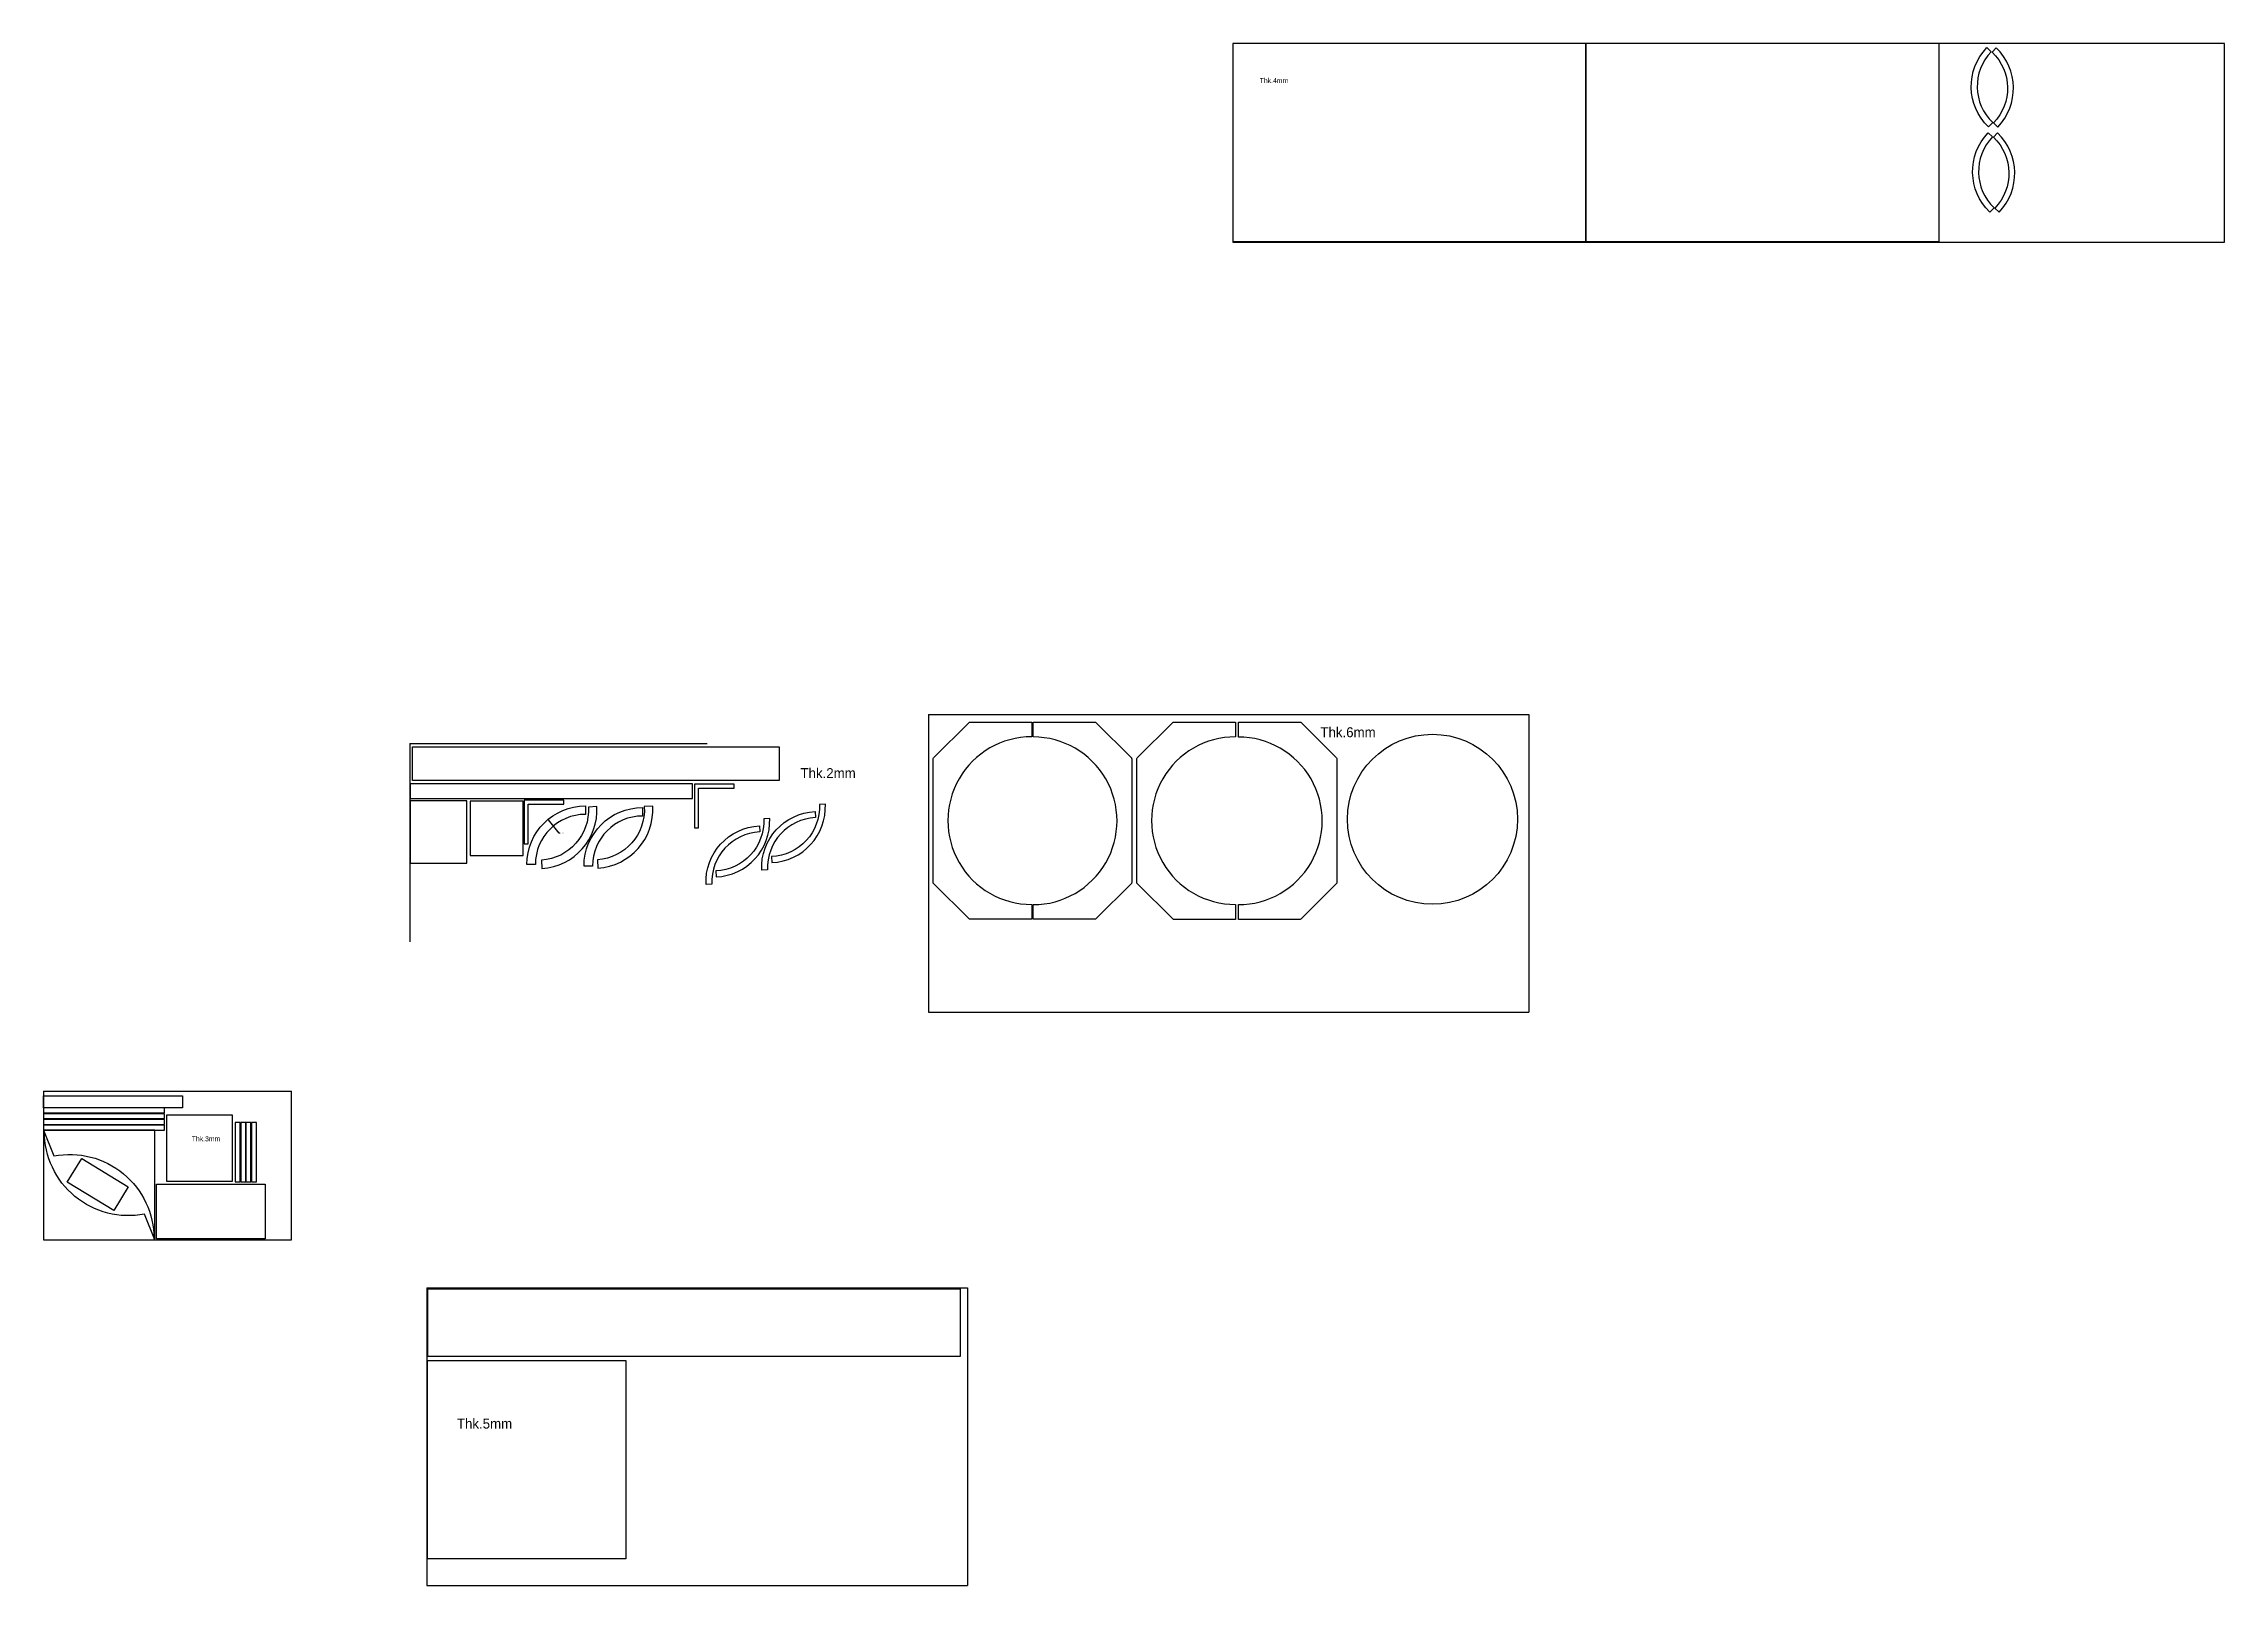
# Model space of a CAD drawing. Header units: millimetres. Extents: x 2687 to 13683, y -2111 to 5661.
import ezdxf

# ---------------------------------------------------------------- set-up
doc = ezdxf.new("R2010")
doc.units = ezdxf.units.MM
doc.header["$PDSIZE"] = -1
doc.dimstyles.new('ISO-25', dxfattribs={"dimtxt": 2.5, "dimasz": 2.5, "dimexe": 1.25, "dimexo": 0.625, "dimtad": 1, "dimtxsty": 'Standard', "dimcen": 2.5, "dimadec": 0, "dimazin": 0, "dimtfac": 1, "dimtmove": 0, "dimatfit": 3, "dimfxl": 1, "dimarcsym": 0})

# ---------------------------------------------------------------- blocks, each defined once
blk = doc.blocks.new('*D9')
at = {"color": 0, "lineweight": -2, "transparency": 16777216}
for p, q in [((5286, 1681), (5232, 1747)), ((5290, 1681), (5286, 1681))]:
    blk.add_line(p, q, dxfattribs=at)
at = {"color": 0, "transparency": 16777216}
blk.add_solid([(5232, 1747), (5231, 1746), (5230, 1749)], dxfattribs=at)
at = {"layer": 'Defpoints', "color": 0, "transparency": 16777216}
for p in [(5230, 1749), (5608, 1296)]:
    blk.add_point(p, dxfattribs=at)
at = {"color": 0, "transparency": 16777216, "insert": (5301, 1681), "char_height": 3.5, "attachment_point": 5}
blk.add_mtext('∅590,00', dxfattribs=at)

msp = doc.modelspace()

# ---------------------------------------------------------------- linework, layer by layer
for p, q in [((7149.159, 2278.879), (10175.953, 2278.879)), ((7149.159, 2278.879), (7149.159, 778.879)), ((10175.953, 2278.879), (10175.953, 778.879)), ((4533.371, 2132.263), (6033.371, 2132.263)), ((4533.371, 2132.263), (4533.371, 1132.263)), ((7149.159, 778.879), (10175.953, 778.879)), ((2686.977, 380.783), (3936.977, 380.783)), ((4619.182, -611.158), (4619.182, -2111.158)), ((4619.182, -611.158), (7345.384, -611.158)), ((7345.384, -611.158), (7345.384, -2111.158)), ((4619.182, -2111.158), (7345.384, -2111.158))]:
    msp.add_line(p, q)
for points in [[(10463.651, 4663.551), (10463.651, 5660.551), (8682.651, 5660.551), (8682.651, 4663.551)], [(12244.651, 4663.551), (12244.651, 5660.551), (10463.651, 5660.551), (10463.651, 4663.551)], [(4546.1, 2116.433), (6396.1, 2116.433), (6396.1, 1946.433), (4546.1, 1946.433)], [(4535.887, 1855.158), (5957.887, 1855.158), (5957.887, 1929.158), (4535.887, 1929.158)], [(5989.508, 1708.232), (5989.508, 1728.232), (5989.508, 1908.232), (6169.508, 1908.232), (6169.508, 1928.232), (5969.508, 1928.232), (5969.508, 1708.232)], [(4535.087, 1529.884), (4820.087, 1529.884), (4820.087, 1842.884), (4535.087, 1842.884)], [(4837.336, 1568.849), (5105.336, 1568.849), (5105.336, 1841.849), (4837.336, 1841.849)], [(5130.654, 1626.857), (5130.654, 1646.857), (5130.654, 1826.857), (5310.654, 1826.857), (5310.654, 1846.857), (5110.654, 1846.857), (5110.654, 1626.857)], [(3386.977, 296.173), (2686.977, 296.173), (2686.977, 356.173), (3386.977, 356.173)], [(3296.977, 271.173), (3296.977, 296.173), (2686.977, 296.173), (2686.977, 271.173)], [(3296.977, 241.582), (3296.977, 266.582), (2686.977, 266.582), (2686.977, 241.582)], [(3296.977, 211.991), (3296.977, 236.991), (2686.977, 236.991), (2686.977, 211.991)], [(3306.8, -73.007), (3638.8, -73.007), (3638.8, 258.993), (3306.8, 258.993)], [(3653.577, 222.666), (3653.577, -77.334), (3678.615, -77.334), (3678.615, 222.666)], [(3681.615, 222.666), (3681.615, -77.334), (3706.653, -77.334), (3706.653, 222.666)], [(3731.691, -77.334), (3731.691, 222.666), (3706.653, 222.666), (3706.653, -77.334)], [(3759.73, -77.334), (3759.73, 222.666), (3734.691, 222.666), (3734.691, -77.334)], [(3296.977, 183.496), (3296.977, 208.496), (2686.977, 208.496), (2686.977, 183.496)], [(2806.381, -78.68), (2879.237, 40.87), (3114.066, -102.24), (3041.21, -221.789)], [(3256.848, -88.489), (3803.848, -88.489), (3803.848, -363.489), (3256.848, -363.489)], [(4623.638, -957.976), (4623.638, -615.976), (7308.638, -615.976), (7308.638, -957.976)], [(4622.485, -977.769), (5622.485, -977.769), (5622.485, -1977.769), (4622.485, -1977.769)]]:
    msp.add_lwpolyline(points, close=True)
at = {"color": 242, "true_color": 0xcd2027}
msp.add_lwpolyline([(8682.651, 5660.551), (8682.651, 4660.551), (13682.651, 4660.551), (13682.651, 5660.551)], close=True, dxfattribs=at)
for points in [[(12493.746, 5240.775, -0.414213562), (12484.69, 5640.187), (12506.379, 5619.46, 0.414213562), (12514.473, 5262.463)], [(12540.105, 5240.147, 0.414213562), (12532.391, 5639.588), (12511.592, 5617.969, -0.414213562), (12518.486, 5260.947)], [(12500.495, 4811.424, -0.414213562), (12491.439, 5210.837), (12513.127, 5190.11, 0.414213562), (12521.222, 4833.113)], [(12546.853, 4810.797, 0.414213562), (12539.14, 5210.238), (12518.34, 5188.619, -0.414213562), (12525.234, 4831.597)], [(7172.35, 2055.454, -0.198912367), (7174.107, 2059.696), (7353.026, 2238.615, -0.198912367), (7357.269, 2240.373), (7669.35, 2240.373), (7669.35, 2166.372, 1.001184133), (7669.35, 1321.373), (7669.35, 1246.373), (7357.269, 1246.373, -0.198912367), (7353.026, 1248.13), (7174.107, 1427.049, -0.198912367), (7172.35, 1431.291)], [(8173.181, 1431.291, -0.198912367), (8171.424, 1427.049), (7992.505, 1248.13, -0.198912367), (7988.262, 1246.373), (7676.181, 1246.373), (7676.181, 1320.373, 1.001184133), (7676.181, 2165.372), (7676.181, 2240.373), (7988.262, 2240.373, -0.198912367), (7992.505, 2238.615), (8171.424, 2059.696, -0.198912367), (8173.181, 2055.454)], [(8199.459, 2055.267, -0.198912367), (8201.217, 2059.51), (8380.135, 2238.428, -0.198912367), (8384.378, 2240.186), (8696.459, 2240.186), (8696.459, 2166.185, 1.001184133), (8696.459, 1321.186), (8696.459, 1246.186), (8384.378, 1246.186, -0.198912367), (8380.135, 1247.943), (8201.217, 1426.862, -0.198912367), (8199.459, 1431.105)], [(9207.979, 1431.105, -0.198912367), (9206.222, 1426.862), (9027.303, 1247.943, -0.198912367), (9023.06, 1246.186), (8710.979, 1246.186), (8710.979, 1320.186, 1.001184133), (8710.979, 2165.185), (8710.979, 2240.186), (9023.06, 2240.186, -0.198912367), (9027.303, 2238.428), (9206.222, 2059.51, -0.198912367), (9207.979, 2055.267)], [(5418.925, 1775.205, 0.414213562), (5166.425, 1522.705), (5123.925, 1522.705, -0.414213562), (5418.925, 1817.705)], [(5433.751, 1812.148, -0.414213562), (5197.246, 1544.607), (5199.858, 1502.188, 0.414213562), (5476.171, 1814.759)], [(5706.778, 1767.041, 0.414213562), (5454.278, 1514.541), (5411.778, 1514.541, -0.414213562), (5706.778, 1809.541)], [(5715.589, 1814.48, -0.414213562), (5479.084, 1546.94), (5481.696, 1504.52, 0.414213562), (5758.009, 1817.092)]]:
    msp.add_lwpolyline(points, format="xyb", close=True)
for points in [[(6307.625, 1494.039, -0.414213562), (6576.894, 1789.178), (6578.268, 1759.209, 0.414213562), (6337.594, 1495.413)], [(6358.455, 1532.422, 0.414213562), (6628.714, 1826.654), (6598.741, 1825.381, -0.414213562), (6357.182, 1562.395)], [(6026.817, 1421.8, -0.414213562), (6296.086, 1716.939), (6297.46, 1686.97, 0.414213562), (6056.786, 1423.173)], [(6077.647, 1460.183, 0.414213562), (6347.906, 1754.415), (6317.933, 1753.142, -0.414213562), (6076.374, 1490.156)]]:
    msp.add_lwpolyline(points, format="xyb", close=True, dxfattribs=at)
msp.add_lwpolyline([(2686.977, 380.783), (2686.977, -369.74), (3936.977, -369.74), (3936.977, 380.783)])
at = {"color": 7, "linetype": 'Continuous', "lineweight": 25}
for points in [[(3246.977, -363.489), (3246.977, 183.496), (2686.977, 183.496), (2738.574, 53.351, -0.472525294), (3242.977, -363.489)], [(2686.977, 177.246), (2686.977, -369.74), (3246.977, -369.74), (3195.381, -239.594, -0.472525294), (2690.977, 177.246)]]:
    msp.add_lwpolyline(points, format="xyb", close=True, dxfattribs=at)
msp.add_circle((9689.725, 1750.647), 428.5)

# ---------------------------------------------------------------- texts
at = {"attachment_point": 1}
for s, width, insert, char_height in [('Thk.4mm', 200.65263, (8818.613, 5486.952), 25), ('{\\C3;Thk.6mm}', 200.65263, (9124.644, 2214.358), 50), ('{\\C3;Thk.2mm}', 200.65263, (6503.125, 2008.27), 50), ('Thk.3mm', 200.65263, (3433.918, 152.432), 25), ('{\\C3;Thk.5mm}', 329.59259, (4770.741, -1270.761), 50)]:
    msp.add_mtext_dynamic_manual_height_columns(s, width=width, gutter_width=17.5, heights=[0], dxfattribs=dict(at, insert=insert, char_height=char_height))

# ---------------------------------------------------------------- dimensions: what is measured, and where the dimension line sits
dim = msp.add_diameter_dim_2p(p1=(5608.075, 1296.327), p2=(5229.775, 1749.084), dimstyle='ISO-25', override={"dimtxt": 3.5, "dimasz": 3.302, "dimexe": 1, "dimexo": 0, "dimgap": 1.524, "dimtih": 1, "dimtoh": 1, "dimzin": 1, "dimadec": 2, "dimtzin": 1})
dim.commit()
dim.dimension.update_dxf_attribs({"geometry": '*D9', "text_midpoint": (5301.043, 1681.432), "dimtype": 163})

doc.saveas('drawing.dxf')
